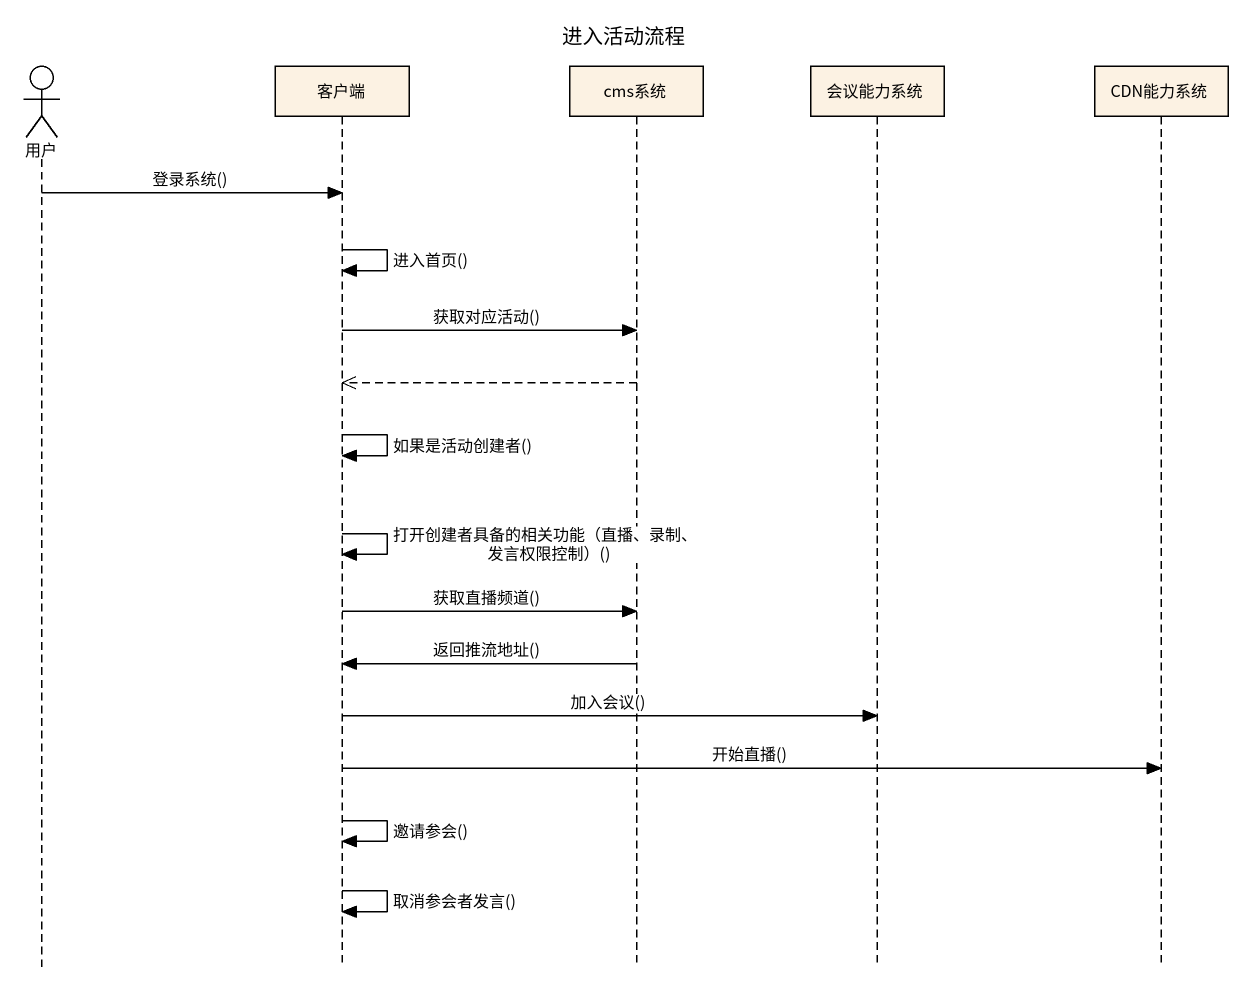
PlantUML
@startuml
title 进入活动流程
hide footbox
actor 用户
participant 客户端
participant cms系统
participant 会议能力系统
participant CDN能力系统

用户 -> 客户端 : 登录系统()
客户端 -> 客户端 : 进入首页()
客户端 -> cms系统 : 获取对应活动()
cms系统 -->> 客户端
客户端 -> 客户端 : 如果是活动创建者()
客户端 -> 客户端 : 打开创建者具备的相关功能（直播、录制、发言权限控制）()
客户端 -> cms系统 : 获取直播频道()
cms系统 -> 客户端 : 返回推流地址()
客户端 -> 会议能力系统 : 加入会议()
客户端 -> CDN能力系统 : 开始直播()
客户端 -> 客户端 : 邀请参会()
客户端 -> 客户端 : 取消参会者发言()
@enduml
